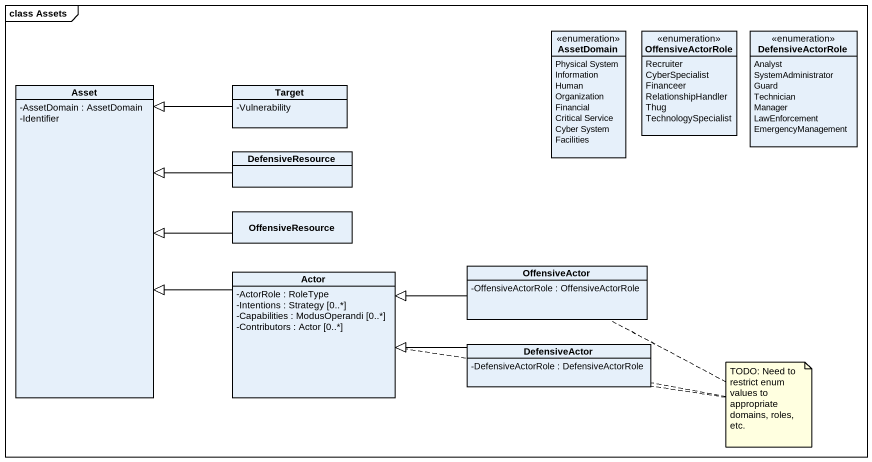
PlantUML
@startuml
mainframe class Assets
hide circle
hide empty members
skinparam classAttributeIconSize 0
enum AssetDomain {
  Physical System
  Information
  Human
  Organization
  Financial
  Critical Service
  Cyber System
  Facilities
}
enum OffensiveActorRole {
  Recruiter
  CyberSpecialist
  Financeer
  RelationshipHandler
  Thug
  TechnologySpecialist
}
enum DefensiveActorRole {
  Analyst
  SystemAdministrator
  Guard
  Technician
  Manager
  LawEnforcement
  EmergencyManagement
}
class Asset {
  -AssetDomain : AssetDomain
  -Identifier
}
class Target {
  -Vulnerability
}
class DefensiveResource
class OffensiveResource
class "Actor" as Actor_ {
  -ActorRole : RoleType
  -Intentions : Strategy [0..*]
  -Capabilities : ModusOperandi [0..*]
  -Contributors : Actor [0..*]
}
class OffensiveActor {
  -OffensiveActorRole : OffensiveActorRole
}
class DefensiveActor {
  -DefensiveActorRole : DefensiveActorRole
}
Target --|> Asset
DefensiveResource -left-|> Asset
OffensiveResource -left-|> Asset
Actor_ -left-|> Asset
OffensiveActor -left-|> Actor_
DefensiveActor -left-|> Actor_
note as N1
  TODO: Need to restrict enum values to appropriate domains, roles, etc.
end note
N1 .. DefensiveActor
N1 .. OffensiveActor
N1 .. Actor_
@enduml
